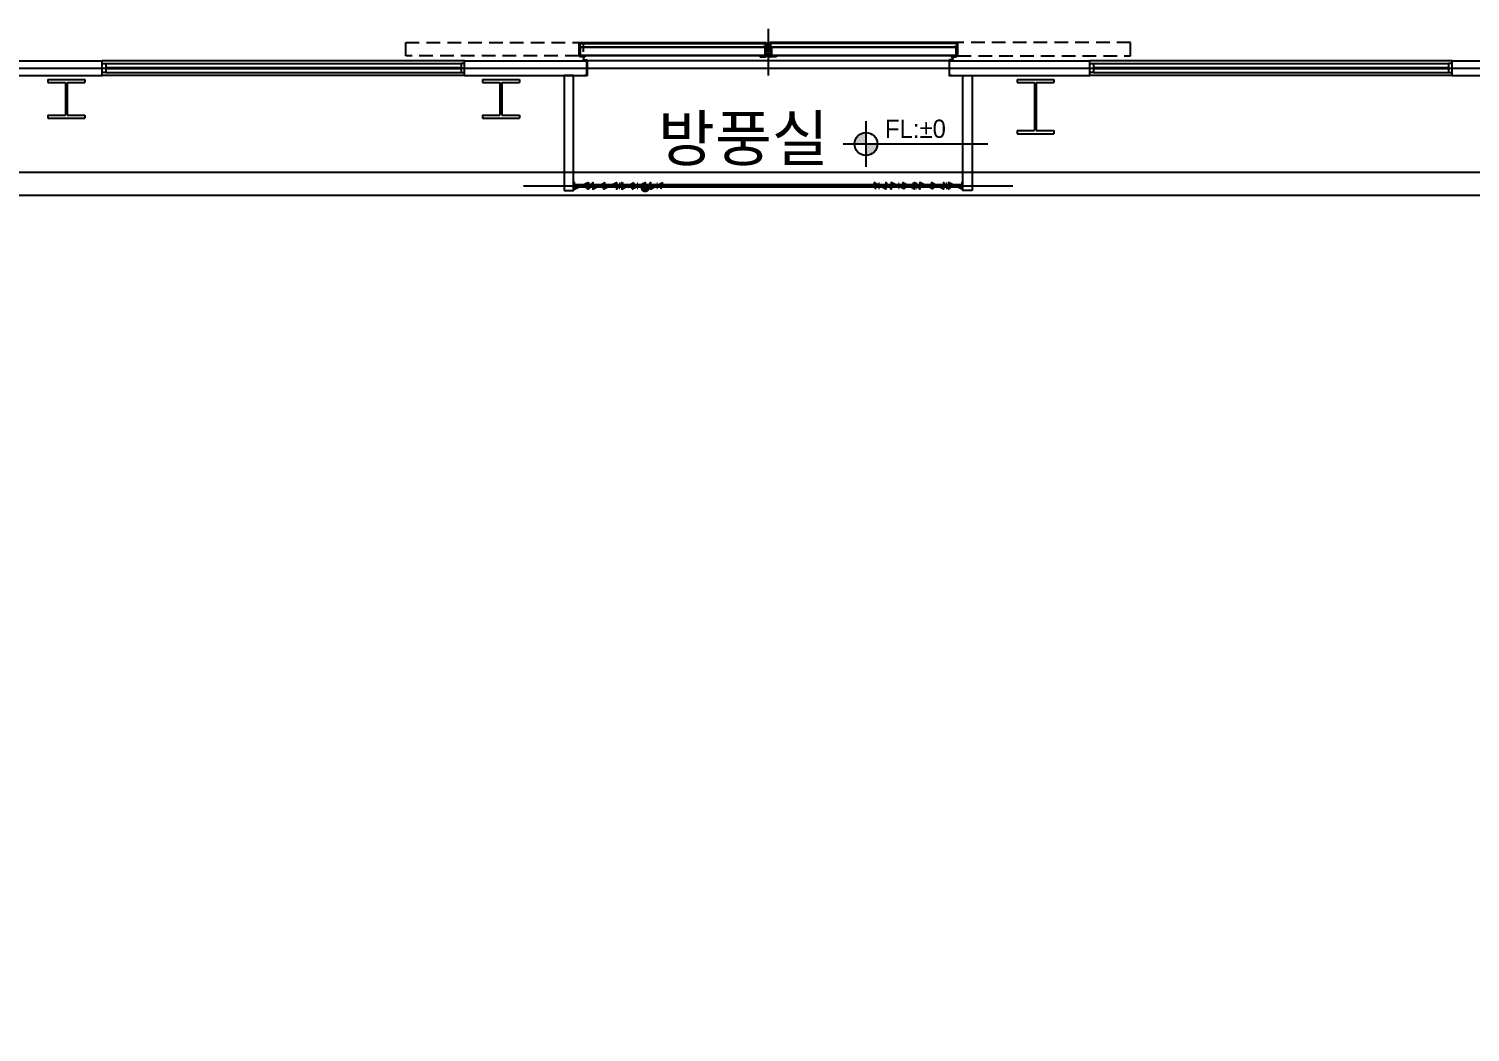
# Model space of a CAD drawing. Extents: x 6397054 to 6458340, y -4011454 to -3987634.
# Drawn here: x 6417260 to 6433168, y -3999600 to -3988521 of the extents above; entities that cross this region are included whole.
import ezdxf
from ezdxf.enums import TextEntityAlignment as Align

# ---------------------------------------------------------------- set-up
doc = ezdxf.new("R2010")
doc.units = 0
doc.header["$LTSCALE"] = 100
doc.header["$MEASUREMENT"] = 0
doc.linetypes.add('CEN', pattern=[62, 60, -1, 0, -1])
doc.linetypes.add('HID', pattern=[2.3, 1.5, -0.8])
doc.layers.get('0').update_dxf_attribs({"linetype": 'CONTINUOUS'})
for name, color, linetype in [('8', 8, 'CONTINUOUS'), ('_LIBR', 4, 'CONTINUOUS'), ('A-CEN', 1, 'CEN'), ('A-MAK1', 30, 'CONTINUOUS'), ('A-TEX', 3, 'CONTINUOUS'), ('A-WAL', 3, 'CONTINUOUS'), ('A-WID', 4, 'CONTINUOUS'), ('COL', 2, 'CONTINUOUS'), ('외벽판넬', 3, 'CONTINUOUS')]:
    doc.layers.add(name, color=color, linetype=linetype)
doc.styles.add('MT1', font='')
doc.styles.add('맑은 고딕', font='')
doc.styles.get('MT1').set_extended_font_data('Gulim')
doc.styles.get('맑은 고딕').set_extended_font_data('Malgun Gothic')

# ---------------------------------------------------------------- blocks, each defined once
blk = doc.blocks.new('t6')
at = {"layer": 'COL'}
for p, q in [((-201799, -24192), (-201799, -24227)), ((-201799, -24192), (-201392, -24192)), ((-201799, -24227), (-201606, -24227)), ((-201606, -24227), (-201606, -24585)), ((-201586, -24227), (-201392, -24227)), ((-201586, -24227), (-201586, -24585)), ((-201392, -24192), (-201392, -24227)), ((-201799, -24585), (-201799, -24620)), ((-201799, -24585), (-201606, -24585)), ((-201799, -24620), (-201392, -24620)), ((-201586, -24585), (-201392, -24585)), ((-201392, -24585), (-201392, -24620))]:
    blk.add_line(p, q, dxfattribs=at)
blk = doc.blocks.new('O10')
at = {"layer": 'COL'}
for p, q in [((8175981, -2784726), (8175981, -2784761)), ((8175981, -2784726), (8176388, -2784726)), ((8176388, -2784726), (8176388, -2784761)), ((8175981, -2784761), (8176174, -2784761)), ((8176174, -2784761), (8176174, -2785291)), ((8176194, -2784761), (8176388, -2784761)), ((8176194, -2784761), (8176194, -2785291)), ((8175981, -2785291), (8175981, -2785326)), ((8175981, -2785291), (8176174, -2785291)), ((8175981, -2785326), (8176388, -2785326)), ((8176194, -2785291), (8176388, -2785291)), ((8176388, -2785291), (8176388, -2785326))]:
    blk.add_line(p, q, dxfattribs=at)
blk = doc.blocks.new('MB-Level1')
at = {"layer": 'A-MAK1'}
h = blk.add_hatch(color=7, dxfattribs=at)
h.paths.add_polyline_path([(0, 75, 0.414214), (-75, 0), (0, 0)])
h.paths.add_polyline_path([(0, 0), (0, -75, 0.414214), (75, 0)])
at = {"layer": 'A-MAK1', "color": 7}
for p, q in [((0, 150), (0, -150)), ((-150, 0), (800, 0))]:
    blk.add_line(p, q, dxfattribs=at)
blk.add_circle((0, 0), 75, dxfattribs=at)

msp = doc.modelspace()

# ---------------------------------------------------------------- linework, layer by layer
msp.add_lwpolyline([(6449080.2, -3990107.3), (6403938.1, -3990107.3), (6403938.1, -3990357.3), (6449080.2, -3990357.3)], close=True)
at = {"const_width": 49.8, "elevation": 0}
msp.add_lwpolyline([(6424062, -3990302, -1), (6424062, -3990251.7, -1)], format="xyb", close=True, dxfattribs=at)
at = {"layer": '8', "color": 0, "linetype": 'ByBlock', "ltscale": 1000}
msp.add_lwpolyline([(6417339.5, -4009454.3), (6417339.5, -4003254.3), (6398139.5, -4003254.3), (6398139.5, -3988954.3), (6450252.1, -3988954.3), (6456339.5, -4000596.9), (6456339.5, -4011354.3), (6422469.5, -4011354.3), (6422469.5, -4009454.3)], close=True, dxfattribs=at)
at = {"layer": '_LIBR', "linetype": 'Continuous'}
for points in [[(6423282, -3990266.8), (6427557, -3990266.8), (6427557, -3990291.8), (6427569.5, -3990291.8), (6427569.5, -3990216.8), (6427557, -3990216.8), (6427557, -3990241.8), (6423282, -3990241.8), (6423282, -3990216.8), (6423269.5, -3990216.8), (6423269.5, -3990291.8), (6423282, -3990291.8), (6423282, -3990266.8)], [(6423282, -3990291.8), (6423428.3, -3990216.8), (6423428.3, -3990291.8), (6423485.8, -3990216.8), (6423485.8, -3990291.8), (6423618.6, -3990216.8)], [(6423618.6, -3990216.8), (6423599.2, -3990291.8)], [(6423599.2, -3990291.8), (6423745.4, -3990216.8), (6423745.4, -3990291.8), (6423802.9, -3990216.8), (6423802.9, -3990291.8), (6423935.7, -3990216.8)], [(6423935.7, -3990216.8), (6423916.3, -3990291.8)], [(6423916.3, -3990291.8), (6424062.5, -3990216.8), (6424062.5, -3990291.8), (6424120, -3990216.8), (6424120, -3990291.8), (6424252.8, -3990216.8)], [(6424252.8, -3990216.8), (6424233.4, -3990291.8)], [(6426922.8, -3990291.8), (6426776.5, -3990216.8), (6426776.5, -3990291.8), (6426719, -3990216.8), (6426719, -3990291.8), (6426586.2, -3990216.8)], [(6426586.2, -3990216.8), (6426605.6, -3990291.8)], [(6427239.9, -3990291.8), (6427093.6, -3990216.8), (6427093.6, -3990291.8), (6427036.1, -3990216.8), (6427036.1, -3990291.8), (6426903.3, -3990216.8)], [(6426903.3, -3990216.8), (6426922.8, -3990291.8)], [(6427557, -3990291.8), (6427410.8, -3990216.8), (6427410.8, -3990291.8), (6427353.3, -3990216.8), (6427353.3, -3990291.8), (6427220.5, -3990216.8)], [(6427220.5, -3990216.8), (6427239.9, -3990291.8)]]:
    msp.add_lwpolyline(points, dxfattribs=at)
at = {"layer": '_LIBR', "linetype": 'Continuous', "const_width": 12.5}
for points in [[(6423410.1, -3990291.8), (6423410.1, -3990216.8)], [(6423450.9, -3990291.8), (6423450.9, -3990216.8)], [(6423607, -3990291.8), (6423607, -3990216.8)], [(6423779.5, -3990291.8), (6423779.5, -3990216.8)], [(6423820.3, -3990291.8), (6423820.3, -3990216.8)], [(6423976.5, -3990291.8), (6423976.5, -3990216.8)], [(6424195.4, -3990291.8), (6424195.4, -3990216.8)], [(6426643.6, -3990291.8), (6426643.6, -3990216.8)], [(6426862.6, -3990291.8), (6426862.6, -3990216.8)], [(6427018.7, -3990291.8), (6427018.7, -3990216.8)], [(6427059.5, -3990291.8), (6427059.5, -3990216.8)], [(6427232, -3990291.8), (6427232, -3990216.8)], [(6427388.2, -3990291.8), (6427388.2, -3990216.8)], [(6427429, -3990291.8), (6427429, -3990216.8)]]:
    msp.add_lwpolyline(points, dxfattribs=at)
at = {"layer": 'A-CEN'}
msp.add_line((6422719.5, -3990254.3), (6428119.5, -3990254.3), dxfattribs=at)
at = {"layer": 'A-WAL'}
for p, q in [((6416969.5, -3988874.3), (6418069.5, -3988874.3)), ((6418069.5, -3989034.3), (6418069.5, -3988874.3)), ((6422069.5, -3988874.3), (6423419.5, -3988874.3)), ((6422069.5, -3989034.3), (6422069.5, -3988874.3)), ((6423419.5, -3989034.3), (6423419.5, -3988874.3)), ((6427419.5, -3988874.3), (6428969.5, -3988874.3)), ((6427419.5, -3989034.3), (6427419.5, -3988874.3)), ((6428969.5, -3989034.3), (6428969.5, -3988874.3)), ((6432969.5, -3988874.3), (6434169.5, -3988874.3)), ((6432969.5, -3989034.3), (6432969.5, -3988874.3)), ((6416969.5, -3989034.3), (6418069.5, -3989034.3)), ((6422069.5, -3989034.3), (6423419.5, -3989034.3)), ((6427419.5, -3989034.3), (6428969.5, -3989034.3)), ((6432969.5, -3989034.3), (6434169.5, -3989034.3))]:
    msp.add_line(p, q, dxfattribs=at)
for points in [[(6423169.5, -3990304.3), (6423269.5, -3990304.3), (6423269.5, -3989034.3), (6423169.5, -3989034.3)], [(6427669.5, -3990304.3), (6427569.5, -3990304.3), (6427569.5, -3989034.3), (6427669.5, -3989034.3)]]:
    msp.add_lwpolyline(points, close=True, dxfattribs=at)
at = {"layer": 'A-WID'}
for p, q in [((6423328.8, -3988671.9), (6425400.2, -3988671.9)), ((6423328.8, -3988671.9), (6423328.8, -3988772.9)), ((6423378.8, -3988671.9), (6423378.8, -3988772.9)), ((6425400.2, -3988721.1), (6425400.2, -3988671.9)), ((6425419.5, -3988520.5), (6425419.5, -3989037.1)), ((6427510.2, -3988671.9), (6425438.8, -3988671.9)), ((6425438.8, -3988721.1), (6425438.8, -3988671.9)), ((6427510.2, -3988671.9), (6427510.2, -3988773.2)), ((6423328.8, -3988772.9), (6423340.2, -3988772.9)), ((6423340.2, -3988683.3), (6425388.8, -3988683.3)), ((6423340.2, -3988683.3), (6423340.2, -3988772.9)), ((6425383.4, -3988723.6), (6423344.8, -3988723.6)), ((6423344.8, -3988818.6), (6423344.8, -3988723.6)), ((6425383.4, -3988725.5), (6423344.8, -3988725.5)), ((6425383.4, -3988816.7), (6423344.8, -3988816.7)), ((6425383.4, -3988818.6), (6423344.8, -3988818.6)), ((6425383.4, -3988723.6), (6425383.4, -3988818.6)), ((6425388.8, -3988723.2), (6425388.8, -3988683.3)), ((6425392.9, -3988773.2), (6425400.2, -3988773.2)), ((6425400.2, -3988773.2), (6425400.2, -3988726.1)), ((6425438.8, -3988773.2), (6425438.8, -3988726.1)), ((6425446.1, -3988773.2), (6425438.8, -3988773.2)), ((6427498.8, -3988683.3), (6425450.2, -3988683.3)), ((6425450.2, -3988723.2), (6425450.2, -3988683.3)), ((6425455.6, -3988723.6), (6425455.6, -3988818.6)), ((6427494.3, -3988723.6), (6425455.6, -3988723.6)), ((6427494.3, -3988725.5), (6425455.6, -3988725.5)), ((6427494.3, -3988816.7), (6425455.6, -3988816.7)), ((6427494.3, -3988818.6), (6425455.6, -3988818.6)), ((6427494.3, -3988818.6), (6427494.3, -3988723.6)), ((6427498.8, -3988683.3), (6427498.8, -3988773.2)), ((6427510.2, -3988773.2), (6427498.8, -3988773.2)), ((6422069.5, -3988874.3), (6418069.5, -3988874.3)), ((6418109.5, -3988904.3), (6422029.5, -3988904.3)), ((6418109.5, -3988948.3), (6422029.5, -3988948.3)), ((6418109.5, -3988960.3), (6422029.5, -3988960.3)), ((6427419.5, -3988874.3), (6423419.5, -3988874.3)), ((6432969.5, -3988874.3), (6428969.5, -3988874.3)), ((6429009.5, -3988904.3), (6432929.5, -3988904.3)), ((6429009.5, -3988948.3), (6432929.5, -3988948.3)), ((6429009.5, -3988960.3), (6432929.5, -3988960.3)), ((6422069.5, -3989034.3), (6418069.5, -3989034.3)), ((6418109.5, -3989004.3), (6422029.5, -3989004.3)), ((6432969.5, -3989034.3), (6428969.5, -3989034.3)), ((6429009.5, -3989004.3), (6432929.5, -3989004.3))]:
    msp.add_line(p, q, dxfattribs=at)
at = {"layer": 'A-WID', "color": 8, "linetype": 'HID'}
for points in [[(6423328.8, -3988818.6), (6421419.5, -3988818.6), (6421419.5, -3988671.9), (6423328.8, -3988671.9)], [(6427510.2, -3988818.6), (6429419.5, -3988818.6), (6429419.5, -3988671.9), (6427510.2, -3988671.9)]]:
    msp.add_lwpolyline(points, close=True, dxfattribs=at)
at = {"layer": 'A-WID'}
for points in [[(6423340.3, -3988809.5), (6423341.6, -3988809.5), (6423341.6, -3988803.1), (6423340.3, -3988803.1), (6423340.3, -3988787.9), (6423341.6, -3988787.9), (6423341.6, -3988781.6), (6423340.3, -3988781.6), (6423340.3, -3988766.4), (6423341.6, -3988766.4), (6423341.6, -3988760.1), (6423340.3, -3988760.1), (6423340.3, -3988744.9), (6423341.6, -3988744.9), (6423341.6, -3988738.5), (6423340.3, -3988738.5), (6423340.3, -3988722.1, -0.4142136), (6423341.6, -3988720.8), (6423358.7, -3988720.8), (6423359.3, -3988721.4), (6423360, -3988720.8), (6423368.5, -3988720.8, -1), (6423368.5, -3988722.7), (6423344.8, -3988722.7, 0.4142136), (6423344.1, -3988723.3), (6423344.1, -3988728.4), (6423342.9, -3988728.4), (6423342.9, -3988736), (6423344.1, -3988736), (6423344.1, -3988747.4), (6423342.9, -3988747.4), (6423342.9, -3988757.5), (6423344.1, -3988757.5), (6423344.1, -3988768.9), (6423342.9, -3988768.9), (6423342.9, -3988779.1), (6423344.1, -3988779.1), (6423344.1, -3988790.5), (6423342.9, -3988790.5), (6423342.9, -3988800.6), (6423344.1, -3988800.6), (6423344.1, -3988812), (6423342.9, -3988812), (6423342.9, -3988818.3), (6423344.1, -3988818.3), (6423344.1, -3988824, 0.4142136), (6423347.3, -3988827.2), (6423358.7, -3988827.2), (6423358.7, -3988819), (6423360.6, -3988819), (6423364.4, -3988820.7), (6423363.9, -3988821.9), (6423360.6, -3988820.4), (6423360.6, -3988827.2), (6423368.2, -3988827.2), (6423368.2, -3988819), (6423370.1, -3988819), (6423395.4, -3988821.5), (6423395.4, -3988819), (6423397.3, -3988819), (6423397.3, -3988825.9, -0.4142136), (6423394.2, -3988829.1), (6423385.9, -3988829.1), (6423385.9, -3988827.2), (6423394.2, -3988827.2, 0.4142136), (6423395.4, -3988825.9), (6423395.4, -3988823.4), (6423370.1, -3988820.9), (6423370.1, -3988827.2), (6423379.6, -3988827.2), (6423379.6, -3988829.1), (6423365, -3988829.1), (6423364.4, -3988828.5), (6423363.8, -3988829.1), (6423345.4, -3988829.1, -0.4142136), (6423340.3, -3988824)], [(6425363.2, -3988829.4), (6425363.8, -3988828.7), (6425364.4, -3988829.4), (6425382.8, -3988829.4, 0.4142136), (6425387.9, -3988824.3), (6425393.6, -3988824.3), (6425393.6, -3988812.9), (6425391.7, -3988812.9), (6425391.7, -3988822.4), (6425387.9, -3988822.4), (6425387.9, -3988809.7), (6425386.6, -3988809.7), (6425386.6, -3988803.4), (6425387.9, -3988803.4), (6425387.9, -3988797.1), (6425391.7, -3988797.1), (6425391.7, -3988806.6), (6425393.6, -3988806.6), (6425393.6, -3988795.2), (6425387.9, -3988795.2), (6425387.9, -3988788.2), (6425386.6, -3988788.2), (6425386.6, -3988781.9), (6425387.9, -3988781.9), (6425387.9, -3988766.7), (6425386.6, -3988766.7), (6425386.6, -3988760.3), (6425387.9, -3988760.3), (6425387.9, -3988745.1), (6425386.6, -3988745.1), (6425386.6, -3988738.8), (6425387.9, -3988738.8), (6425387.9, -3988722.3, 0.4142136), (6425386.6, -3988721.1), (6425369.5, -3988721.1), (6425368.9, -3988721.7), (6425368.2, -3988721.1), (6425359.7, -3988721.1, 1), (6425359.7, -3988723), (6425383.4, -3988723, -0.4142136), (6425384.1, -3988723.6), (6425384.1, -3988728.7), (6425385.3, -3988728.7), (6425385.3, -3988736.3), (6425384.1, -3988736.3), (6425384.1, -3988747.7), (6425385.3, -3988747.7), (6425385.3, -3988757.8), (6425384.1, -3988757.8), (6425384.1, -3988769.2), (6425385.3, -3988769.2), (6425385.3, -3988779.3), (6425384.1, -3988779.3), (6425384.1, -3988790.7), (6425385.3, -3988790.7), (6425385.3, -3988800.9), (6425384.1, -3988800.9), (6425384.1, -3988812.3), (6425385.3, -3988812.3), (6425385.3, -3988818.6), (6425384.1, -3988818.6), (6425384.1, -3988824.3, -0.4142136), (6425380.9, -3988827.5), (6425369.5, -3988827.5), (6425369.5, -3988819.2), (6425367.6, -3988819.2), (6425363.8, -3988821), (6425364.3, -3988822.1), (6425367.6, -3988820.6), (6425367.6, -3988827.5), (6425360, -3988827.5), (6425360, -3988819.2), (6425358.1, -3988819.2), (6425344.8, -3988820.6), (6425345, -3988822.4), (6425358.1, -3988821.1), (6425358.1, -3988827.5), (6425334, -3988827.5, -0.4142136), (6425332.8, -3988826.2), (6425332.8, -3988819.2), (6425330.9, -3988819.2), (6425330.9, -3988826.2, 0.4142136), (6425334, -3988829.4)], [(6425398, -3988726.1), (6425410.7, -3988726.1, 0.4142136), (6425415.7, -3988721.1), (6425415.7, -3988678), (6425410.7, -3988678), (6425410.7, -3988716, -0.4142136), (6425405.6, -3988721.1), (6425392.9, -3988721.1, 0.4142136), (6425387.9, -3988726.1), (6425387.9, -3988774.3), (6425392.9, -3988774.3), (6425392.9, -3988731.2, -0.4142136)], [(6425394.8, -3988808.1), (6425394.8, -3988791.4), (6425387.9, -3988791.4), (6425387.9, -3988789.5), (6425419.5, -3988789.5), (6425419.5, -3988791.4), (6425415.7, -3988791.4, 1), (6425415.7, -3988809.1), (6425424.6, -3988811.6, -1), (6425424.6, -3988826.8), (6425387.9, -3988830), (6425387.9, -3988828.1), (6425394.8, -3988827.5), (6425394.8, -3988811.3), (6425390.4, -3988811.3), (6425390.4, -3988820.5), (6425387.9, -3988820.5), (6425387.9, -3988799), (6425390.4, -3988799), (6425390.4, -3988808.1)], [(6425397.4, -3988791.4), (6425409.6, -3988791.4, 0.5095896), (6425409.2, -3988808.8), (6425397.4, -3988808.8)], [(6425444.2, -3988811.3), (6425444.2, -3988828.1), (6425451.2, -3988828.1), (6425451.2, -3988830), (6425419.5, -3988830), (6425419.5, -3988828.1), (6425423.3, -3988828.1, 1), (6425423.3, -3988810.4), (6425414.5, -3988807.8, -1), (6425414.5, -3988792.6), (6425451.2, -3988789.5), (6425451.2, -3988791.4), (6425444.2, -3988792), (6425444.2, -3988808.1), (6425448.7, -3988808.1), (6425448.7, -3988799), (6425451.2, -3988799), (6425451.2, -3988820.5), (6425448.7, -3988820.5), (6425448.7, -3988811.3)], [(6425441.1, -3988726.1), (6425428.4, -3988726.1, -0.4142136), (6425423.3, -3988721.1), (6425423.3, -3988678), (6425428.4, -3988678), (6425428.4, -3988716, 0.4142136), (6425433.5, -3988721.1), (6425446.1, -3988721.1, -0.4142136), (6425451.2, -3988726.1), (6425451.2, -3988774.3), (6425446.1, -3988774.3), (6425446.1, -3988731.2, 0.4142136)], [(6425441.7, -3988828.1), (6425429.4, -3988828.1, 0.5095896), (6425429.9, -3988810.7), (6425441.7, -3988810.7)], [(6425475.9, -3988829.4), (6425475.3, -3988828.7), (6425474.6, -3988829.4), (6425456.3, -3988829.4, -0.4142136), (6425451.2, -3988824.3), (6425445.5, -3988824.3), (6425445.5, -3988812.9), (6425447.4, -3988812.9), (6425447.4, -3988822.4), (6425451.2, -3988822.4), (6425451.2, -3988809.7), (6425452.5, -3988809.7), (6425452.5, -3988803.4), (6425451.2, -3988803.4), (6425451.2, -3988797.1), (6425447.4, -3988797.1), (6425447.4, -3988806.6), (6425445.5, -3988806.6), (6425445.5, -3988795.2), (6425451.2, -3988795.2), (6425451.2, -3988788.2), (6425452.5, -3988788.2), (6425452.5, -3988781.9), (6425451.2, -3988781.9), (6425451.2, -3988766.7), (6425452.5, -3988766.7), (6425452.5, -3988760.3), (6425451.2, -3988760.3), (6425451.2, -3988745.1), (6425452.5, -3988745.1), (6425452.5, -3988738.8), (6425451.2, -3988738.8), (6425451.2, -3988722.3, -0.4142136), (6425452.5, -3988721.1), (6425469.6, -3988721.1), (6425470.2, -3988721.7), (6425470.8, -3988721.1), (6425479.4, -3988721.1, -1), (6425479.4, -3988723), (6425455.6, -3988723, 0.4142136), (6425455, -3988723.6), (6425455, -3988728.7), (6425453.7, -3988728.7), (6425453.7, -3988736.3), (6425455, -3988736.3), (6425455, -3988747.7), (6425453.7, -3988747.7), (6425453.7, -3988757.8), (6425455, -3988757.8), (6425455, -3988769.2), (6425453.7, -3988769.2), (6425453.7, -3988779.3), (6425455, -3988779.3), (6425455, -3988790.7), (6425453.7, -3988790.7), (6425453.7, -3988800.9), (6425455, -3988800.9), (6425455, -3988812.3), (6425453.7, -3988812.3), (6425453.7, -3988818.6), (6425455, -3988818.6), (6425455, -3988824.3, 0.4142136), (6425458.2, -3988827.5), (6425469.6, -3988827.5), (6425469.6, -3988819.2), (6425471.5, -3988819.2), (6425475.3, -3988821), (6425474.7, -3988822.1), (6425471.5, -3988820.6), (6425471.5, -3988827.5), (6425479.1, -3988827.5), (6425479.1, -3988819.2), (6425481, -3988819.2), (6425494.3, -3988820.6), (6425494.1, -3988822.4), (6425481, -3988821.1), (6425481, -3988827.5), (6425505, -3988827.5, 0.4142136), (6425506.3, -3988826.2), (6425506.3, -3988819.2), (6425508.2, -3988819.2), (6425508.2, -3988826.2, -0.4142136), (6425505, -3988829.4)], [(6427498.7, -3988809.7), (6427497.5, -3988809.7), (6427497.5, -3988803.4), (6427498.7, -3988803.4), (6427498.7, -3988788.2), (6427497.5, -3988788.2), (6427497.5, -3988781.9), (6427498.7, -3988781.9), (6427498.7, -3988766.7), (6427497.5, -3988766.7), (6427497.5, -3988760.3), (6427498.7, -3988760.3), (6427498.7, -3988745.1), (6427497.5, -3988745.1), (6427497.5, -3988738.8), (6427498.7, -3988738.8), (6427498.7, -3988722.3, 0.4142136), (6427497.5, -3988721.1), (6427480.4, -3988721.1), (6427479.7, -3988721.7), (6427479.1, -3988721.1), (6427470.5, -3988721.1, 1), (6427470.5, -3988723), (6427494.3, -3988723, -0.4142136), (6427494.9, -3988723.6), (6427494.9, -3988728.7), (6427496.2, -3988728.7), (6427496.2, -3988736.3), (6427494.9, -3988736.3), (6427494.9, -3988747.7), (6427496.2, -3988747.7), (6427496.2, -3988757.8), (6427494.9, -3988757.8), (6427494.9, -3988769.2), (6427496.2, -3988769.2), (6427496.2, -3988779.3), (6427494.9, -3988779.3), (6427494.9, -3988790.7), (6427496.2, -3988790.7), (6427496.2, -3988800.9), (6427494.9, -3988800.9), (6427494.9, -3988812.3), (6427496.2, -3988812.3), (6427496.2, -3988818.6), (6427494.9, -3988818.6), (6427494.9, -3988824.3, -0.4142136), (6427491.8, -3988827.5), (6427480.4, -3988827.5), (6427480.4, -3988819.2), (6427478.5, -3988819.2), (6427474.7, -3988821), (6427475.2, -3988822.1), (6427478.5, -3988820.6), (6427478.5, -3988827.5), (6427470.9, -3988827.5), (6427470.9, -3988819.2), (6427469, -3988819.2), (6427443.6, -3988821.8), (6427443.6, -3988819.2), (6427441.7, -3988819.2), (6427441.7, -3988826.2, 0.4142136), (6427444.9, -3988829.4), (6427453.1, -3988829.4), (6427453.1, -3988827.5), (6427444.9, -3988827.5, -0.4142136), (6427443.6, -3988826.2), (6427443.6, -3988823.7), (6427469, -3988821.1), (6427469, -3988827.5), (6427459.5, -3988827.5), (6427459.5, -3988829.4), (6427474, -3988829.4), (6427474.7, -3988828.7), (6427475.3, -3988829.4), (6427493.7, -3988829.4, 0.4142136), (6427498.7, -3988824.3)], [(6423382.2, -3988869, -0.4142136), (6423377.1, -3988874.1), (6423366, -3988874.1, -1), (6423366, -3988872.2), (6423372, -3988872.2), (6423372.7, -3988872.8), (6423373.3, -3988872.2), (6423377.7, -3988872.2, 0.4142136), (6423380.3, -3988869.6), (6423380.3, -3988869, -0.4142136), (6423385.3, -3988863.9), (6423417, -3988863.9, -0.4142136), (6423422.1, -3988869), (6423422.1, -3989036.2, -0.4142136), (6423421.4, -3989036.9), (6423405, -3989036.9), (6423404.3, -3989036.2), (6423403.7, -3989036.9), (6423395.1, -3989036.9, -1), (6423395.1, -3989035), (6423418.9, -3989035, 0.4142136), (6423419.5, -3989034.3), (6423419.5, -3988869, 0.4142136), (6423416.4, -3988865.8), (6423384.7, -3988865.8, 0.4142136), (6423382.2, -3988868.4)], [(6427456.9, -3988869.3, 0.4142136), (6427462, -3988874.3), (6427473, -3988874.3, 1), (6427473, -3988872.4), (6427467, -3988872.4), (6427466.4, -3988873.1), (6427465.8, -3988872.4), (6427461.3, -3988872.4, -0.4142136), (6427458.8, -3988869.9), (6427458.8, -3988869.3, 0.4142136), (6427453.7, -3988864.2), (6427422.1, -3988864.2, 0.4142136), (6427417, -3988869.3), (6427417, -3989036.2, 0.4142136), (6427417.6, -3989036.9), (6427434.1, -3989036.9), (6427434.7, -3989036.2), (6427435.4, -3989036.9), (6427443.9, -3989036.9, 1), (6427443.9, -3989035), (6427420.2, -3989035, -0.4142136), (6427419.5, -3989034.3), (6427419.5, -3988869.3, -0.4142136), (6427422.7, -3988866.1), (6427454.4, -3988866.1, -0.4142136), (6427456.9, -3988868.6)]]:
    msp.add_lwpolyline(points, format="xyb", close=True, dxfattribs=at)
for points in [[(6423372, -3988824.7), (6423372, -3988827.2), (6423381.2, -3988827.2), (6423381.2, -3988835.1), (6423382.4, -3988837.2), (6423382.4, -3988847.8), (6423383.2, -3988850.4), (6423383.3, -3988859.7), (6423384.3, -3988863.9), (6423384.3, -3988827.2), (6423393.5, -3988827.2), (6423393.5, -3988824.7)], [(6425397.4, -3988810.7), (6425411.2, -3988810.7), (6425411.2, -3988826.1), (6425397.4, -3988827.3)], [(6425441.7, -3988808.8), (6425427.8, -3988808.8), (6425427.8, -3988793.4), (6425441.7, -3988792.2)], [(6427467.1, -3988824.9), (6427467.1, -3988827.5), (6427457.9, -3988827.5), (6427457.9, -3988835.4), (6427456.6, -3988837.4), (6427456.6, -3988848), (6427455.9, -3988850.7), (6427455.7, -3988860), (6427454.7, -3988864.2), (6427454.7, -3988827.5), (6427445.5, -3988827.5), (6427445.5, -3988824.9)]]:
    msp.add_lwpolyline(points, close=True, dxfattribs=at)
for points in [[(6425414.5, -3988794.5, 1), (6425414.5, -3988805.9), (6425423.3, -3988808.5, -0.0608585), (6425425.9, -3988808.8), (6425425.9, -3988793.5), (6425414.6, -3988794.5)], [(6425424.6, -3988824.9, 1), (6425424.6, -3988813.5), (6425415.7, -3988811, -0.0608585), (6425413.1, -3988810.7), (6425413.1, -3988825.9), (6425424.4, -3988824.9)]]:
    msp.add_lwpolyline(points, format="xyb", dxfattribs=at)
for points in [[(6418069.5, -3988939.3), (6418069.5, -3988904.3), (6418109.5, -3988904.3), (6418109.5, -3989004.3), (6418069.5, -3989004.3), (6418069.5, -3988969.3)], [(6422069.5, -3988939.3), (6422069.5, -3988904.3), (6422029.5, -3988904.3), (6422029.5, -3989004.3), (6422069.5, -3989004.3), (6422069.5, -3988969.3)], [(6428969.5, -3988939.3), (6428969.5, -3988904.3), (6429009.5, -3988904.3), (6429009.5, -3989004.3), (6428969.5, -3989004.3), (6428969.5, -3988969.3)], [(6432969.5, -3988939.3), (6432969.5, -3988904.3), (6432929.5, -3988904.3), (6432929.5, -3989004.3), (6432969.5, -3989004.3), (6432969.5, -3988969.3)]]:
    msp.add_lwpolyline(points, dxfattribs=at)
at = {"layer": '외벽판넬'}
for p, q in [((6423419.5, -3989034.3), (6423419.5, -3988874.3)), ((6427419.5, -3989034.3), (6427419.5, -3988874.3))]:
    msp.add_line(p, q, dxfattribs=at)

# ---------------------------------------------------------------- block references
at = {"layer": 'A-MAK1', "xscale": 1.680000000447035, "yscale": 1.679999999329447, "zscale": 1.679999999888238}
msp.add_blockref('MB-Level1', (6426498.8, -3989792), dxfattribs=at)
at = {"layer": 'COL'}
for name, p in [('t6', (6619268.8, -3964887.4)), ('t6', (6624065.3, -3964887.4)), ('O10', (-1747814.8, -1204353.3))]:
    msp.add_blockref(name, p, dxfattribs=at)

# ---------------------------------------------------------------- texts
at = {"layer": 'A-MAK1', "color": 4, "style": 'MT1'}
msp.add_text('FL:%%p0', height=201.6, dxfattribs=at).set_placement((6426708.8, -3989624), align=Align.MIDDLE_LEFT)
at = {"layer": 'A-TEX', "style": '맑은 고딕'}
msp.add_text('방풍실', height=500, dxfattribs=at).set_placement((6424204.8, -3989979.3))

doc.saveas('drawing.dxf')
